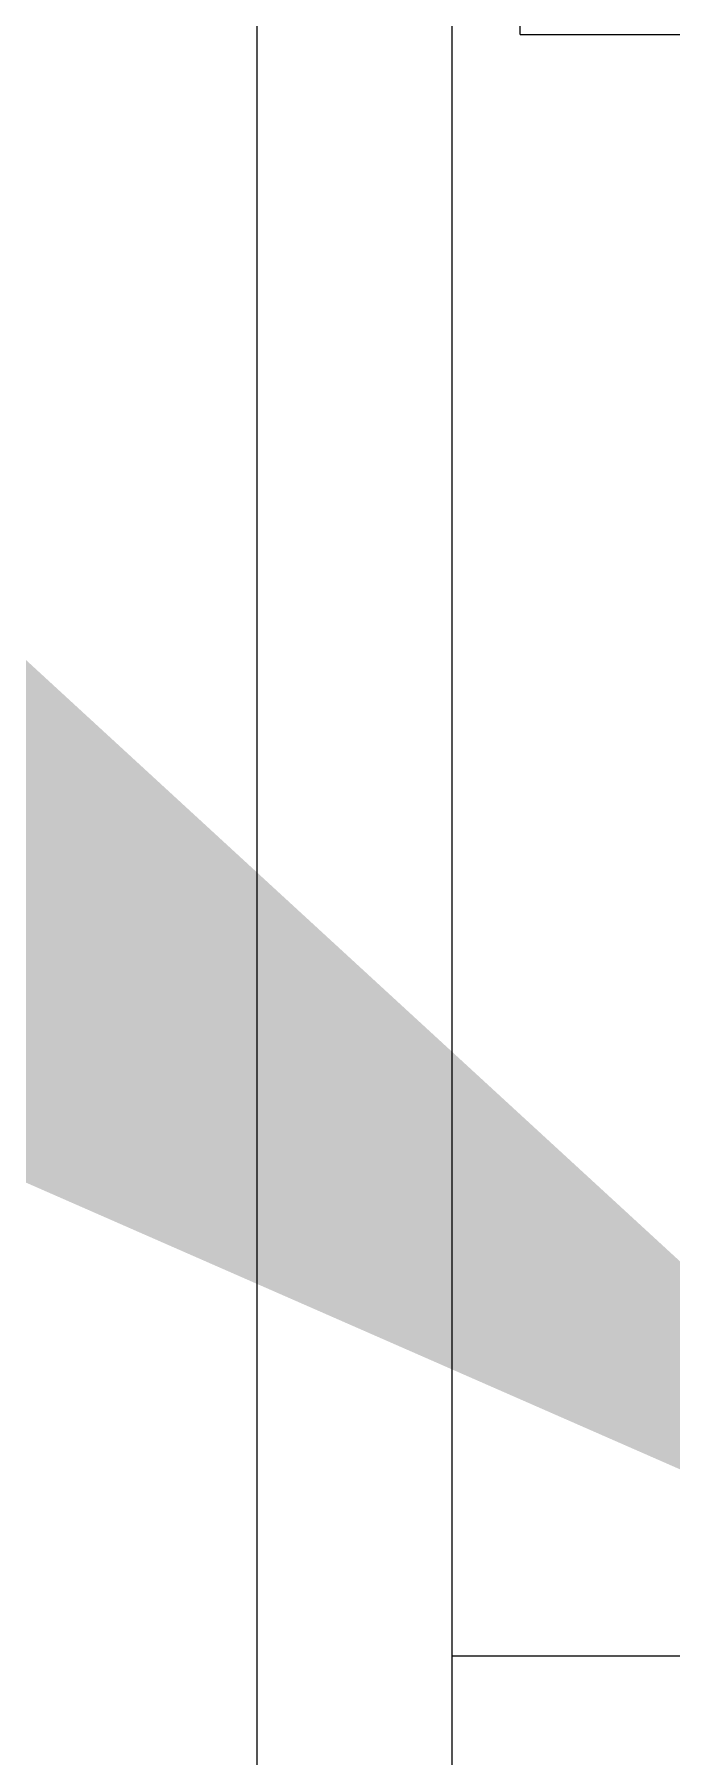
# Model space of a CAD drawing. Extents: x -976302 to -776254, y 5665 to 231437.
# Drawn here: x -803195.9 to -803146.6, y 81617.5 to 81750.7 of the extents above; entities that cross this region are included whole.
import ezdxf

# ---------------------------------------------------------------- set-up
doc = ezdxf.new("R2010")
doc.units = 0
doc.header["$LTSCALE"] = 1000
doc.header["$MEASUREMENT"] = 0
doc.layers.add('22', color=7, linetype='Continuous')

# ---------------------------------------------------------------- blocks, each defined once
blk = doc.blocks.new('*U19')
at = {"color": 7, "linetype": 'Continuous', "lineweight": 15}
for p, q in [((-15797.407, -17383.221), (-15797.407, -17347.756)), ((-15798.445, -17652.904), (-15798.445, -17377.973)), ((-15797.407, -17383.221), (-15788.536, -17383.221)), ((-15792.464, -17407.972), (-15798.445, -17407.972))]:
    blk.add_line(p, q, dxfattribs=at)
at = {"color": 253, "linetype": 'Continuous', "lineweight": 15, "true_color": 0x9e9e9e}
blk.add_line((-15801.423, -17650.798), (-15801.423, -17365.292), dxfattribs=at)

msp = doc.modelspace()

# ---------------------------------------------------------------- linework, layer by layer
at = {"layer": '22'}
msp.add_solid([(-803364.7, 81856.9), (-803112.49, 81625.05), (-803426.26, 81762.57)], dxfattribs=at)
msp.add_solid([(-803364.7, 81856.9), (-803112.49, 81625.05), (-803426.26, 81762.57)], dxfattribs=at)

# ---------------------------------------------------------------- block references
at = {"xscale": 5.068799998611212, "yscale": 5.068799998611212, "zscale": 5.068799998611212}
msp.add_blockref('*U19', (-723084.4, 169862.78), dxfattribs=at)
msp.add_blockref('*U19', (-723084.4, 169862.78), dxfattribs=at)

doc.saveas('drawing.dxf')
